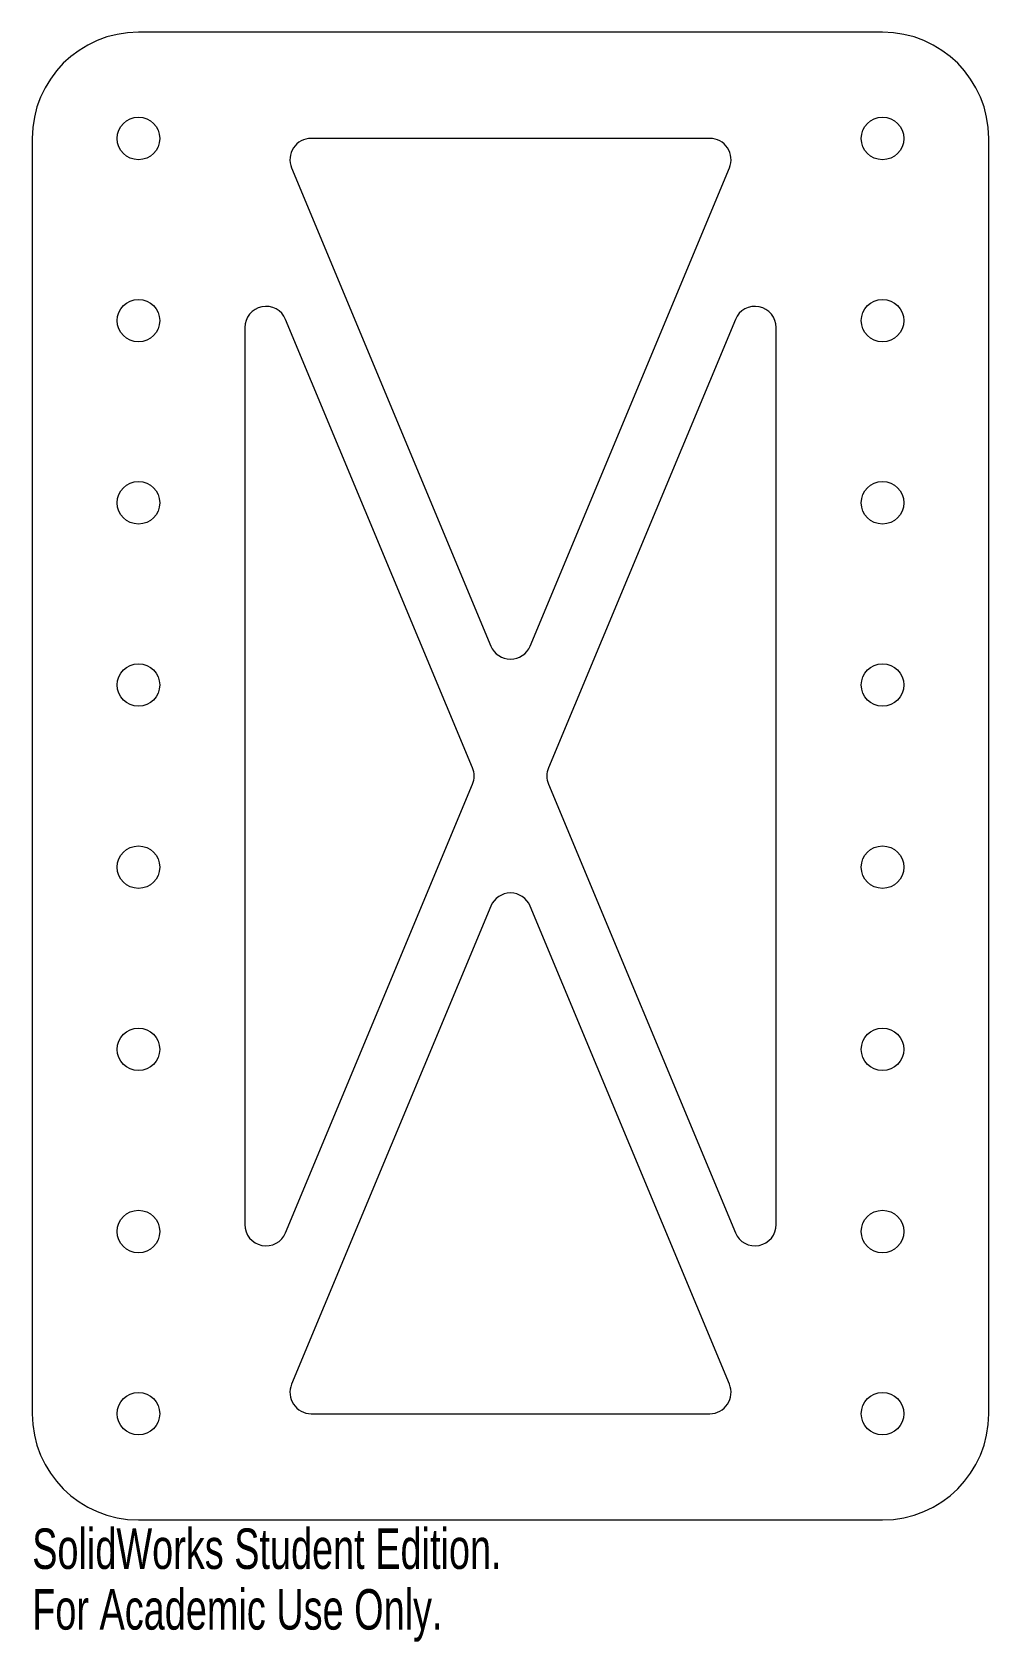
# Model space of a CAD drawing. Header units: inches. Extents: x -2.25 to 2.25, y -4.07 to 3.5.
import ezdxf

# ---------------------------------------------------------------- set-up
doc = ezdxf.new("R2010")
doc.units = ezdxf.units.IN
doc.header["$MEASUREMENT"] = 0
doc.styles.add('SLDTEXTSTYLE0', font='TXT', dxfattribs={"width": 0.7})

msp = doc.modelspace()

# ---------------------------------------------------------------- linework, layer by layer
at = {"color": 7, "linetype": 'Continuous', "lineweight": 15}
for p, q in [((1.75, 3.5), (-1.75, 3.5)), ((-2.25, 3), (-2.25, -3)), ((0.9375, 3), (-0.9375, 3)), ((2.25, -3), (2.25, 3)), ((-1.0298, 2.8615), (-0.0923, 0.6115)), ((0.0923, 0.6115), (1.0298, 2.8615)), ((-0.1785, 0.0385), (-1.0577, 2.1485)), ((1.0577, 2.1485), (0.1785, 0.0385)), ((-1.25, 2.11), (-1.25, -2.11)), ((1.25, -2.11), (1.25, 2.11)), ((-1.0577, -2.1485), (-0.1785, -0.0385)), ((0.1785, -0.0385), (1.0577, -2.1485)), ((-0.0923, -0.6115), (-1.0298, -2.8615)), ((1.0298, -2.8615), (0.0923, -0.6115)), ((-0.9375, -3), (0.9375, -3)), ((-1.75, -3.5), (1.75, -3.5))]:
    msp.add_line(p, q, dxfattribs=at)
for centre in [(-1.75, 3), (1.75, 3), (-1.75, 2.1429), (1.75, 2.1429), (-1.75, 1.2857), (1.75, 1.2857), (-1.75, 0.4286), (1.75, 0.4286), (-1.75, -0.4286), (1.75, -0.4286), (-1.75, -1.2857), (1.75, -1.2857), (-1.75, -2.1429), (1.75, -2.1429), (-1.75, -3), (1.75, -3)]:
    msp.add_circle(centre, 0.1, dxfattribs=at)
for centre, radius, start, end in [((-1.75, 3), 0.5, 90, 180), ((1.75, 3), 0.5, 0, 90), ((-0.9375, 2.9), 0.1, 90, 202.61986), ((0.9375, 2.9), 0.1, 337.38014, 90), ((-1.15, 2.11), 0.1, 22.61986, 180), ((1.15, 2.11), 0.1, 0, 157.38014), ((0, 0.65), 0.1, 202.61986, 337.38014), ((-0.2708, 0), 0.1, 337.38014, 22.61986), ((0.2708, 0), 0.1, 157.38014, 202.61986), ((0, -0.65), 0.1, 22.61986, 157.38014), ((-1.15, -2.11), 0.1, 180, 337.38014), ((1.15, -2.11), 0.1, 202.61986, 0), ((-0.9375, -2.9), 0.1, 157.38014, 270), ((0.9375, -2.9), 0.1, 270, 22.61986), ((-1.75, -3), 0.5, 180, 270), ((1.75, -3), 0.5, 270, 0)]:
    msp.add_arc(centre, radius, start, end, dxfattribs=at)

# ---------------------------------------------------------------- texts
at = {"color": 7, "linetype": 'Continuous', "char_height": 0.1903, "attachment_point": 1, "style": 'SLDTEXTSTYLE0'}
for s, insert in [('SolidWorks Student Edition.', (-2.25, -3.5401)), ('For Academic Use Only.', (-2.25, -3.8256))]:
    msp.add_mtext(s, dxfattribs=dict(at, insert=insert))

doc.saveas('drawing.dxf')
